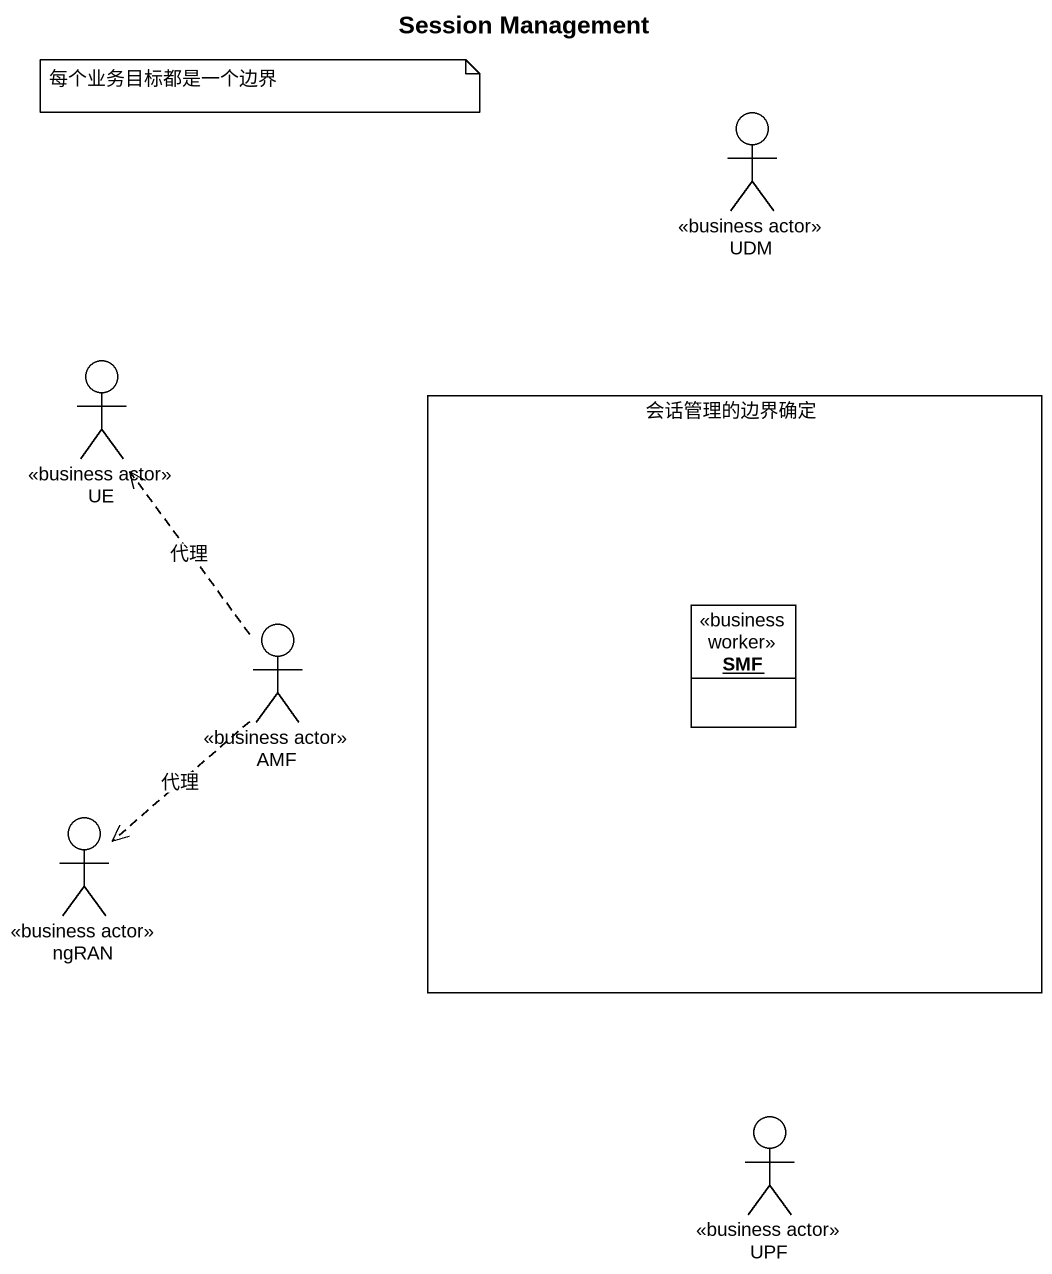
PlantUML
@startuml
title Session Management
allowmixing
hide circle
hide empty members
actor UDM <<business actor>>
actor UE <<business actor>>
rectangle 会话管理的边界确定 {
  object SMF <<business worker>>
}
actor AMF <<business actor>>
actor ngRAN <<business actor>>
actor UPF <<business actor>>
AMF .up.> UE : 代理
AMF ..> ngRAN : 代理
note as N1
  每个业务目标都是一个边界
end note
@enduml
